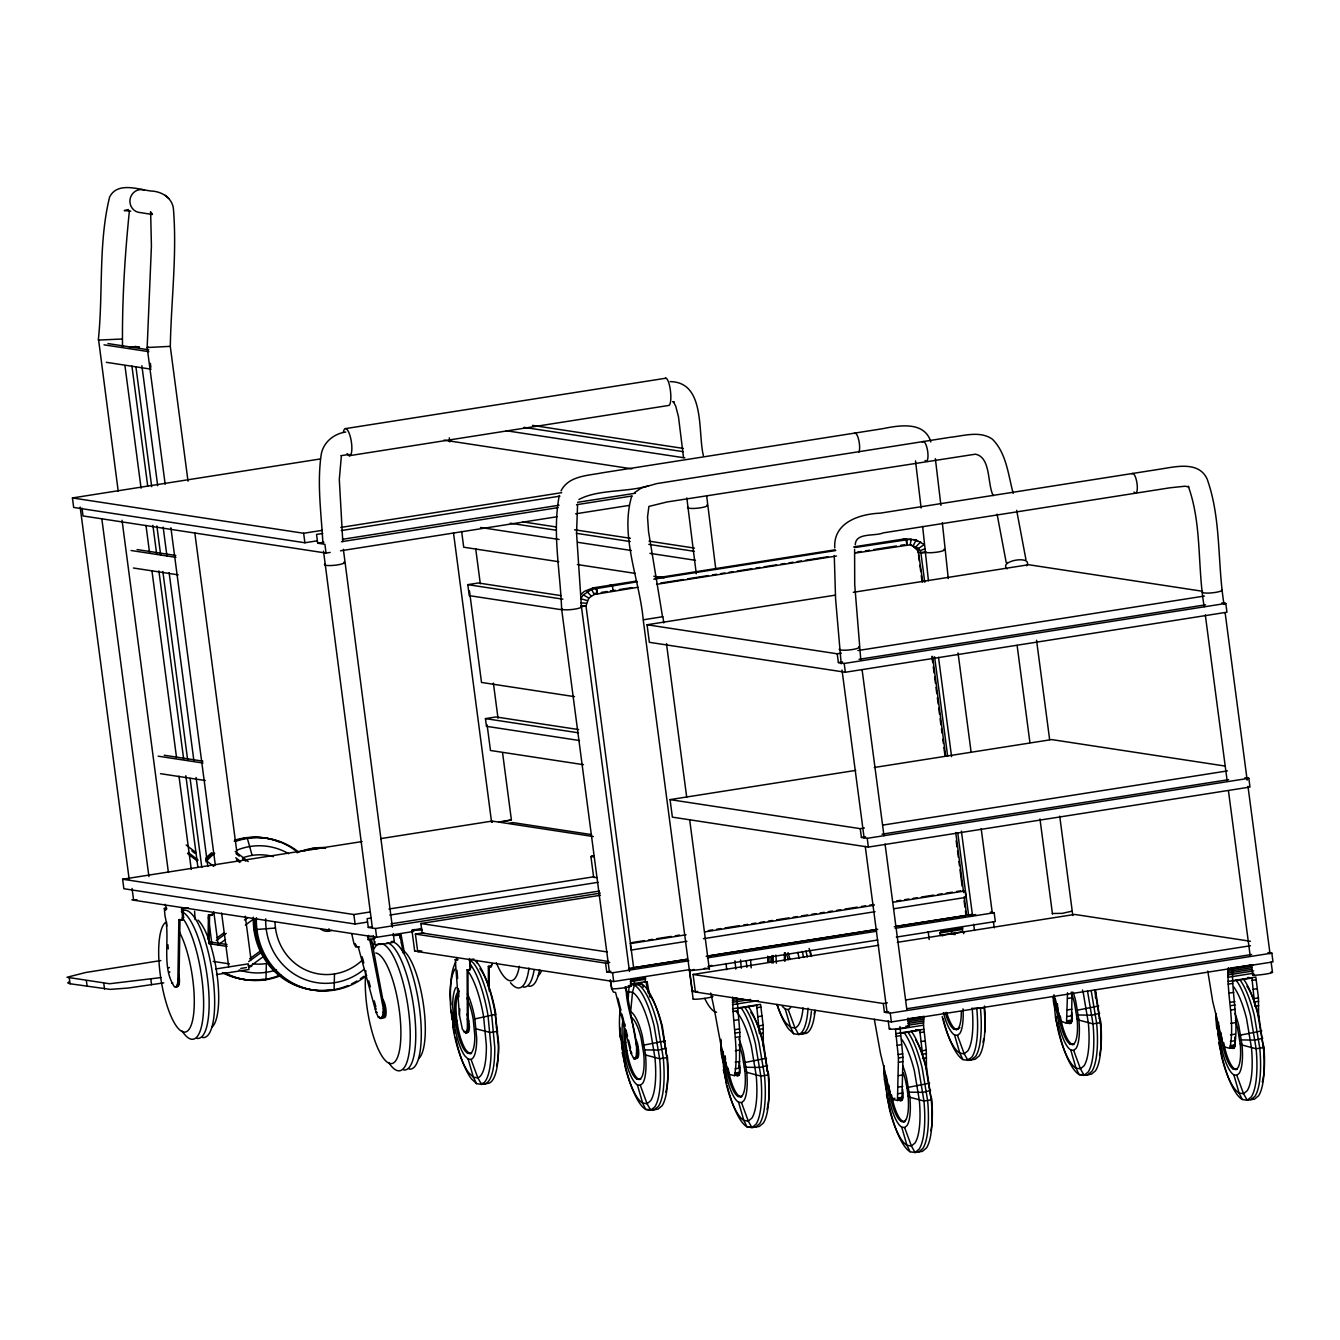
<?xml version="1.0" encoding="UTF-8"?>
<svg xmlns="http://www.w3.org/2000/svg" width="1340" height="1340" viewBox="0 0 1340 1340"><rect width="100%" height="100%" fill="white"/><g stroke="black" fill="none" stroke-linecap="round" stroke-linejoin="round"><path stroke-width="1.5" d="M380.845 1018.484L382.838 1015.251L383.29 1008.333L370.426 942.774L370.409 939.943L371.548 939.759L384.446 1008.149L383.24 1017.328L380.845 1018.484L378.316 1017.11L376.138 1012.487L358.266 947.045L355.603 946.643L353.978 943.745L351.733 933.628M710.635 993.007C717.403 1019.757 719.563 1048.366 729.312 1074.345L734.337 1075.601L735.057 1073.022C738.491 1047.512 732.41 1022.42 732.679 997.111M735.459 1074.06L738.809 1074.898L739.395 1073.842L739.831 1032.353L737 998.066L732.511 998.769M763.348 1046.322L763.163 1025.217L760.551 1004.38L732.561 1008.785M874.317 1019.238L880.531 1053.642L891.184 1097.242L892.423 1099.252L897.448 1100.508L898.47 1057.964L895.505 1029.572L923.495 1025.184L923.947 1016.474L908.336 1018.685M901.937 1099.805L902.959 1057.26L899.977 1026.541M926.476 1069.337L926.275 1050.141L923.495 1025.184M1054.011 994.783L1060.56 1020.896L1066.506 1023.341L1067.528 992.773M1067.628 1021.8L1070.978 1022.638L1071.564 1021.582L1072.017 992.069M1095.517 990.26L1095.467 997.898M1207.775 971.098L1212.7 1001.399L1223.353 1044.999L1224.592 1046.992L1229.618 1048.265L1230.354 1045.669C1234.709 1019.556 1226.284 993.576 1228.411 967.715M1234.107 1047.562L1234.827 1044.966C1238.629 1019.087 1231.594 993.593 1232.599 967.916L1252.95 964.716M1258.629 1017.094L1258.444 997.881L1255.831 977.027L1227.842 981.433M834.267 555.497L835.591 598.997L841.202 663.803M164.87 910.027L166.026 909.843L165.473 908.285L164.317 908.47L165.004 915.924C170.599 938.385 160.833 966.91 174.552 986.977L176.813 986.324L177.835 982.203L178.857 919.642L182.675 919.876L183.597 917.364L182.475 908.889M175.875 987.178L177.969 986.139L178.99 982.019L180.012 919.475M208.018 939.541L208.437 915.002L212.256 915.22L213.177 912.707L211.1 915.404L208.437 915.002M209.09 943.461L209.593 914.818M627.874 1003.359L629.08 986.139M637.957 587.272L594.173 594.508L588.796 598.076L585.999 605.914L633.719 968.385L628.494 969.205M122.526 347.345C121.973 302.12 124.754 256.409 129.36 211.285M328.853 931.2L328.97 928.788M854.602 549.584L854.719 584.743L860.766 659.548M648.309 993.175L646.299 983.56L647.22 982.052L649.883 997.01M963.46 933.662L964.398 932.154L962.371 931.853L940.328 935.32L940.01 932.975L940.747 931.384L962.79 927.917L962.371 931.853M403.29 953.025L399.973 935.287L401.129 935.102L404.446 952.841M610.069 979.975L612.045 989.406L613.402 992.102L615.546 992.421L631.039 1053.391L633.854 1058.751L635.914 1057.997C639.498 1036.054 627.589 1014.313 626.333 992.572L625.077 986.893M634.926 1058.918L637.304 1055.719L637.555 1049.237L636.718 1049.354M458.096 959.742L455.248 959.557L459.419 1015.067L462.384 1029.254L465.885 1033.106L467.375 1028.4L467.124 969.758L470.106 969.959L470.792 967.581L469.737 959.658M465.885 1033.106L467.459 1032.152L468.213 1028.266L467.945 969.624M577.573 504.343L576.552 533.203L581.443 606.719L629.465 971.467M834.77 547.876C833.145 522.416 859.543 514.041 880.146 513.17L1159.938 469.168C1175.482 466.772 1198.781 460.709 1207.139 479.05C1221.46 519.082 1217.223 562.968 1224.04 604.474M855.104 553.119L910.162 544.811L911.25 539.115L854.384 547.608M1234.391 967.396L1232.599 967.916M619.951 1027.78A63.968 17.989 81.1 0 0 620.52 1035.803L625.043 1066.506A56.933 16.013 81.1 0 0 642.647 1103.038L645.78 1109.486L650.754 1110.257L658.057 1109.101L662.094 1105.751A63.968 17.989 81.1 0 0 666.952 1057.612L662.446 1026.892A56.933 16.013 81.1 0 0 649.515 994.9M721.724 1053.156L726.23 1083.859A56.933 16.013 81.1 0 0 743.851 1120.391L746.983 1126.84L751.958 1127.61L759.261 1126.454L763.298 1123.104A63.968 17.989 81.1 0 0 768.155 1074.965L763.649 1044.245A56.933 16.013 81.1 0 0 750.718 1012.253M915.723 1039.974A56.933 16.013 81.1 0 1 926.761 1069.169L931.267 1099.872A63.968 17.989 81.1 0 1 926.426 1148.012L922.389 1151.361L915.069 1152.517L910.095 1151.764L906.962 1145.315A56.933 16.013 81.1 0 1 889.358 1108.783L884.5 1079.722A56.933 16.013 81.1 0 1 883.78 1065.752M1216.351 1015.821A63.968 17.989 81.1 0 0 1217.005 1025.82L1221.527 1056.523A56.933 16.013 81.1 0 0 1239.131 1093.055L1242.264 1099.504L1247.238 1100.257L1254.542 1099.118L1258.595 1095.751A63.968 17.989 81.1 0 0 1263.436 1047.629L1258.93 1016.909A56.933 16.013 81.1 0 0 1246.937 986.24M341.298 456.823L339.305 479.385L342.789 541.645M559.283 495.482C552.13 532.885 560.304 571.275 561.611 608.896L609.415 972.019M855.272 544.727C855.624 532.281 874.635 536.553 883.194 532.885L1170.088 487.777L1185.029 486.219L1188.781 486.956L1188.245 486.169C1202.131 524.409 1197.256 566.937 1204.208 606.668M467.124 969.758L469.268 970.076L469.971 967.715L469.486 958.502M490.49 966.743L492.015 964.247L491.311 966.609L488.346 966.425L488.413 987.01M178.857 919.642L181.52 920.061L182.441 917.548L182.056 907.716M345.753 432.05C332.99 433.792 322.036 443.523 320.913 456.722C317.128 485.482 321.382 514.527 322.906 543.303M634.607 979.557L634.172 983.476M647.22 982.052L645.21 981.751L645.629 977.815L630.939 980.126M951.769 929.659L951.35 933.578M631.643 496.437C619.817 536.704 639.548 579.349 643.217 619.8L693.149 999.054M913.377 545.346L916.225 539.953L924.231 544.626L918.553 548.361L910.162 544.811M370.409 939.943L367.897 939.558L368.517 935.387M561.041 490.892C568.579 475.667 587.992 475.683 602.447 472.786L882.256 428.767C898.721 425.45 924.516 420.743 930.865 441.982M578.913 499.519C598.277 489.067 627.405 492.467 648.61 485.717M666.298 1048.232L658.493 1050.091L644.858 1049.89M767.502 1065.585L759.696 1067.444L746.062 1067.243M930.613 1090.509L922.825 1092.368L909.19 1092.15M1099.654 1013.342L1091.866 1015.201L1078.231 1014.983M1262.783 1038.249L1254.994 1040.108L1241.359 1039.907M637.237 581.778L591.66 589.399L583.336 594.893L580.639 598.662L587.037 600.521M916.242 546.569L920.664 541.829M129.142 879.107L129.394 878.873A9.983 0.854 -7.5 0 0 129.159 879.207L80.165 507.09M491.562 822.09L492.718 821.571M511.394 819.829L499.251 821.99M414.663 951.048L411.95 930.345L421.514 928.452M593.637 877.248L590.923 856.562L593.57 855.674L592.079 856.059M692.361 991.433L689.631 970.746L690.787 970.21M1052.302 913.495L1062.302 913.361L1071.447 911.3M465.231 1031.7L467.543 1032.001A10.452 2.948 81.1 0 0 468.447 1026.624L467.392 1018.718M466.906 1032.571L468.531 1031.85A10.452 2.948 81.1 0 0 469.419 1026.474L468.364 1018.551A10.452 2.948 81.1 0 0 466.839 1014.196M580.672 594.491L584.424 591.325L593.151 587.875L636.617 581.041M634.524 492.685L641.391 487.961L656.717 483.606L950.328 437.276C964.029 435.852 980.009 430.475 992.387 439.185C1006.541 453.339 1008.216 474.946 1013.191 493.388M636.232 1040.141A10.452 2.948 81.1 0 1 637.74 1044.547L638.761 1052.453A10.452 2.948 81.1 0 1 637.84 1057.763L635.361 1058.299L636.852 1057.913A10.452 2.948 81.1 0 0 637.79 1052.603L625.914 986.759M623.167 1019.02A37.654 10.586 81.1 0 0 622.514 1041.481L625.73 1060.694A37.654 10.586 81.1 0 0 637.371 1084.847L640.302 1085.283L642.681 1083.306A37.654 10.586 81.1 0 0 645.528 1054.982L642.312 1035.786A37.654 10.586 81.1 0 0 630.671 1011.633L632.514 992.303L634.389 985.068L641.709 983.928L643.267 987.145M734.856 1073.39A10.452 2.948 81.1 0 0 735.727 1074.848L738.055 1075.266A10.452 2.948 81.1 0 0 738.575 1074.043M737.419 1075.785L739.044 1075.116A10.452 2.948 81.1 0 0 739.965 1069.806L738.943 1061.9M725.744 1061.548L728.223 1076.104A31.758 8.928 81.1 0 0 738.055 1096.472L740.534 1096.857L742.528 1095.199A31.758 8.928 81.1 0 0 744.94 1071.313L742.226 1055.082A31.758 8.928 81.1 0 0 738.893 1044.563M723.282 1051.364A37.654 10.586 81.1 0 0 723.717 1058.834L726.933 1078.047A37.654 10.586 81.1 0 0 738.575 1102.2L741.506 1102.636L743.884 1100.659A37.654 10.586 81.1 0 0 746.732 1072.335L743.516 1053.139A37.654 10.586 81.1 0 0 738.843 1038.885M945.202 1012.621A31.758 8.928 81.1 0 0 954.013 1029.237L956.492 1029.606L958.502 1027.947A31.758 8.928 81.1 0 0 961.299 1011.851M956.492 1029.606L959.909 1027.73M943.36 1012.604A37.654 10.586 81.1 0 0 954.549 1034.949L957.464 1035.401L959.842 1033.425A37.654 10.586 81.1 0 0 962.991 1008.869M898.855 1099.772L901.183 1100.174A10.452 2.948 81.1 0 0 901.703 1098.951M900.547 1100.709L902.172 1100.023A10.452 2.948 81.1 0 0 903.093 1094.73L902.574 1089.303M888.638 1084.78L891.351 1101.011A31.758 8.928 81.1 0 0 901.167 1121.396L903.646 1121.764L905.656 1120.106M886.393 1076.271A37.654 10.586 81.1 0 0 886.846 1083.742L890.062 1102.954A37.654 10.586 81.1 0 0 901.703 1127.108L904.634 1127.56L907.013 1125.583A37.654 10.586 81.1 0 0 909.86 1097.259L906.644 1078.047A37.654 10.586 81.1 0 0 902.691 1065.568M1067.025 1021.13A10.452 2.948 81.1 0 0 1067.896 1022.604L1070.225 1023.006A10.452 2.948 81.1 0 0 1070.744 1021.784M1069.588 1023.542L1071.213 1022.856A10.452 2.948 81.1 0 0 1072.134 1017.562L1071.615 1012.135M918.738 1151.948L922.774 1148.581A63.968 17.989 81.1 0 0 927.615 1100.442L922.154 1067.812A63.968 17.989 81.1 0 0 907.632 1031.85M1057.679 1007.613L1060.392 1023.844A31.758 8.928 81.1 0 0 1070.208 1044.228L1072.703 1044.597L1074.697 1042.939A31.758 8.928 81.1 0 0 1077.109 1019.053L1074.395 1002.823A31.758 8.928 81.1 0 0 1071.062 992.32M1055.434 999.104A37.654 10.586 81.1 0 0 1055.887 1006.575L1059.102 1025.787A37.654 10.586 81.1 0 0 1070.744 1049.94L1073.675 1050.393L1076.053 1048.416A37.654 10.586 81.1 0 0 1078.901 1020.092L1075.685 1000.88A37.654 10.586 81.1 0 0 1073.156 992.22M1231.008 1047.512L1233.353 1047.93A10.452 2.948 81.1 0 0 1234.174 1044.882M1232.716 1048.45L1234.324 1047.763A10.452 2.948 81.1 0 0 1235.245 1042.47L1234.743 1037.043M1220.807 1032.52L1223.521 1048.751A31.758 8.928 81.1 0 0 1233.336 1069.136L1235.815 1069.521L1237.825 1067.846A31.758 8.928 81.1 0 0 1240.22 1043.977L1237.507 1027.73M1218.529 1022.252A37.654 10.586 81.1 0 0 1218.998 1031.499L1222.214 1050.694A37.654 10.586 81.1 0 0 1233.855 1074.848L1236.786 1075.3L1239.165 1073.323A37.654 10.586 81.1 0 0 1242.029 1044.999L1238.813 1025.787A37.654 10.586 81.1 0 0 1234.86 1013.308M1250.89 1099.688L1254.927 1096.338A63.968 17.989 81.1 0 0 1259.784 1048.198L1254.324 1015.552A63.968 17.989 81.1 0 0 1239.785 979.607M708.224 966.977L709.463 966.023L708.307 966.207M217.164 937.799L223.797 932.958M216.276 940.596L226.226 933.327M244.483 920.027L247.799 917.599M218.805 944.415L225.455 939.575M245.354 925.069L253.645 919.022M249.592 958.837L261.2 950.378M248.704 961.634L261.987 951.953M249.592 966.676L264.516 955.788M455.918 987.463A37.654 10.586 81.1 0 0 452.702 1006.826L454.528 1025.82L452.853 1027.026A56.933 16.013 81.1 0 0 468.866 1072.955L473.405 1077.193L476.554 1083.641L481.529 1084.412L488.849 1083.256A63.968 17.989 81.1 0 0 498.413 1046.691L495.331 1014.413A63.968 17.989 81.1 0 0 477.342 962.79L474.796 960.412M623.837 1051.431L622.145 1052.52L625.998 1068.449A63.968 17.989 81.1 0 0 645.78 1109.486L654.406 1109.671L658.443 1106.321A63.968 17.989 81.1 0 0 663.3 1058.181L657.823 1025.535A63.968 17.989 81.1 0 0 638.041 984.498L633.066 983.744L641.709 983.928A63.968 17.989 81.1 0 1 661.491 1024.966L666.952 1057.612L659.649 1058.751L645.528 1054.982M663.652 1041.984L665.327 1040.895L644.222 1045.033M725.024 1068.784L723.349 1069.873L726.783 1083.825M888.152 1093.708L886.477 1094.78L890.313 1110.709A63.968 17.989 81.1 0 0 910.095 1151.764M1057.193 1016.541L1055.518 1017.613L1058.399 1031.616A56.933 16.013 81.1 0 0 1076.003 1068.148L1079.136 1074.596L1084.11 1075.35L1091.43 1074.194L1095.467 1070.844A63.968 17.989 81.1 0 0 1100.324 1022.705L1095.802 992.002M1220.321 1041.448L1218.646 1042.537L1222.482 1058.466A63.968 17.989 81.1 0 0 1242.264 1099.504M98.607 339.891L118.222 491.294M121.438 339.053L98.306 340.075C103.314 292.773 98.205 243.562 109.579 197.131C117.334 181.352 138.523 189.526 151.152 191.034C161.504 191.319 172.324 197.817 173.43 208.889C177.114 254.65 171.152 300.713 170.297 346.524L188.019 481.177M127.451 210.079L128.405 209.542L124.252 210.581L130.734 211.117M68.843 981.952L67.737 982.873L70.049 983.761L110.248 989.372L128.004 988.066L163.748 982.873M918.553 548.361L920.161 550.639L925.069 548.764M913.578 546.15L917.481 550.238L918.269 552.817L926.024 551.879M470.038 963.946A63.968 17.989 81.1 0 1 488.011 1015.569L491.093 1047.847A63.968 17.989 81.1 0 1 481.529 1084.412L477.844 1077.862L471.044 1059.438A37.654 10.586 81.1 0 0 476.671 1037.914L474.846 1018.919L495.331 1014.413L498.681 1043.391A56.933 16.013 81.1 0 1 496.57 1065.819M745.425 1062.386L766.53 1058.248M1077.595 1010.125L1098.683 1005.988M908.553 1087.293L929.642 1083.156M1240.706 1035.05L1261.811 1030.912M413.105 929.826L414.596 929.474M148.522 347.144L147.166 347.529L165.172 484.259M662.53 616.752L648.56 531.729L647.538 517.039L648.895 506.436L667.052 501.964L975.369 454.193C991.248 457.225 987.128 484.36 993.275 495.666M692.294 969.875L694.288 969.507M160.833 960.562L85.76 972.488L67 977.262L109.511 983.744L160.984 977.58M345.703 428.582L665.947 378.198M317.279 540.807L304.9 542.767L73.666 507.441L72.427 497.944L320.143 458.983M340.779 455.734L349.036 454.428M349.288 455.701L668.426 405.501A13.735 3.367 83.7 0 0 670.436 390.727A13.735 3.367 83.7 0 0 665.109 378.483M72.427 497.944L303.644 533.27L322.22 530.339M340.812 527.424L561.694 492.668M322.739 533.454L316.541 534.426L317.697 543.202L324.9 544.308L326.055 553.068L330.176 552.432M341.298 530.539L559.952 496.135M317.697 543.202L323.895 542.231M342.454 539.317L559.048 505.23M577.607 502.316L635.378 493.237M341.399 541.712L557.993 507.642M576.552 504.711L632.262 495.951M340.494 550.807L557.088 516.738M575.647 513.806L629.281 505.381M562.231 609.834L469.234 595.63L467.794 584.642L478.33 582.984L560.991 595.613M655.243 578.11L835.155 549.802M853.781 546.871L904.316 538.931L916.225 539.953M653.769 579.165L835.775 550.539M601.308 592.414L607.188 591.476M611.107 590.873L615.244 590.22M619.381 589.567L631.793 587.607M660.737 583.051L683.5 579.483M687.638 578.83L708.307 575.58M712.444 574.927L716.582 574.274M720.719 573.62L724.856 572.967M728.994 572.331L733.131 571.678M737.268 571.024L751.74 568.746M755.877 568.093L760.014 567.44M764.152 566.787L776.563 564.844M780.701 564.19L784.838 563.537M788.958 562.884L793.096 562.231M797.233 561.594L801.37 560.941M805.507 560.288L828.254 556.703M857.215 552.147L861.352 551.494M865.489 550.857L869.626 550.204M873.764 549.551L896.51 545.966M900.648 545.313L904.785 544.677M656.567 584.341L836.495 556.033M580.773 606.735L585.999 605.914L580.789 606.183M920.161 550.639L920.949 553.236L924.433 552.683M1221.929 602.849L1225.799 603.436L1226.954 612.212L845.356 672.245L649.364 642.312L647.053 624.758L834.77 595.228M853.329 592.313L1028.668 564.726L1202.315 591.242M647.053 624.758L837.232 653.803L841.353 653.149M857.868 650.553L1204.409 596.049M837.232 653.803L838.388 662.58L842.508 661.927M859.024 659.33L1205.564 604.809M579.45 740.518L486.437 726.313L485.432 718.608L495.968 716.95L578.629 729.58M838.388 662.58L844.2 663.468L1225.799 603.436M367.478 922.087L355.1 924.03L123.866 888.722L122.61 879.224L362.085 841.554M380.661 838.622L492.132 821.085L593.302 836.545M508.798 823.246L512.919 822.593L591.526 834.602M1244.96 777.686L1248.83 778.289L1249.986 787.049L868.37 847.081L672.379 817.149L670.067 799.611L855.724 770.399M874.283 767.485L1051.682 739.58L1225.33 766.095M181.319 909.073L188.555 907.934M182.441 917.548L183.597 917.364M181.52 920.061L182.675 919.876M211.1 915.404L212.256 915.22M670.067 799.611L860.247 828.656L864.384 828.003M882.943 825.088L1227.423 770.902M122.61 879.224L353.844 914.533L370.359 911.937M388.935 909.023L593.302 876.863M860.247 828.656L861.402 837.433L865.54 836.78M882.038 834.183L1228.579 779.662M861.402 837.433L867.215 838.321L1248.83 778.289M371.264 918L367.127 918.654L368.282 927.414L375.485 928.52L600.32 893.144M389.823 915.069L598.159 882.306M368.282 927.414L372.42 926.777M390.978 923.846L599.315 891.067M608.611 961.484L422.15 933.009L420.894 923.511L600.488 895.254M168.237 967.765L169.393 967.581M367.562 937.045L373.324 936.141M132.074 888.47L133.615 900.178L376.641 937.297L413.775 931.451M367.897 939.558L375.133 938.419M393.407 935.538L401.129 935.102M168.806 972.103L169.962 971.919M690.016 969.54L613.703 981.55L417.712 951.618L415.4 934.064L423.658 932.774M370.259 941.4L371.415 941.216M399.822 936.744L400.978 936.559M370.426 942.774L371.582 942.59M400.007 938.117L401.163 937.95M355.603 946.643L356.758 946.459L355.134 943.561M215.79 968.954L248.269 963.862L249.022 969.473L216.527 974.582M358.266 947.045L359.422 946.861M371.683 947.481L372.838 947.296M401.263 942.841L402.419 942.656M177.835 978.971L178.99 978.786M171.604 982.99L172.76 982.806M177.835 982.203L178.99 982.019M177.483 984.347L178.639 984.163M176.813 986.324L177.969 986.139M417.712 951.618L421.832 950.965M468.916 959.792L473.824 959.021M631.927 942.59L644.339 940.63M648.476 939.976L652.614 939.34M656.734 938.687L671.206 936.409M675.343 935.755L679.481 935.102M708.424 930.546L712.562 929.893M716.699 929.256L720.836 928.603M724.974 927.95L739.446 925.672M743.583 925.019L747.72 924.365M751.841 923.729L755.978 923.076M760.115 922.423L764.252 921.769M768.389 921.116L772.527 920.463M776.664 919.826L789.059 917.867M793.196 917.213L797.333 916.56M801.471 915.924L807.668 914.935M811.806 914.282L815.943 913.646M820.08 912.992L824.217 912.339M828.338 911.686L832.475 911.033M836.612 910.379L840.75 909.743M844.887 909.09L857.298 907.13M861.419 906.476L865.556 905.84M869.694 905.187L873.831 904.534M896.577 900.949L900.715 900.296M904.852 899.659L908.972 899.006M913.11 898.353L917.247 897.7M921.384 897.046L933.796 895.103M937.916 894.45L942.053 893.797M946.191 893.144L952.405 892.172M956.525 891.519L960.663 890.865M630.219 943.611L686.03 934.818M704.639 931.903L874.183 905.22M892.792 902.306L965.152 890.916L966.006 897.381L893.646 908.771M488.346 966.425L491.311 966.609M686.884 941.283L631.073 950.077L630.42 945.219M703.433 938.687L875.037 911.686M415.4 934.064L605.58 963.125L609.717 962.472M382.252 1000.461L383.408 1000.276M382.821 1004.782L383.977 1004.598M605.58 963.125L606.735 971.885L610.856 971.249M629.431 968.318L687.186 959.239M707.822 955.99L876.963 929.374M895.522 926.459L971.852 914.45M633.77 967.748L687.52 959.289M706.13 956.358L877.734 929.374M894.266 926.761L966.643 915.388L964.18 896.745M375.284 1009.121L376.44 1008.953M965.453 911.133L965.989 915.287L975.637 914.6M383.29 1008.333L384.446 1008.149M606.735 971.885L612.548 972.773L688.861 960.763M707.436 957.849L876.578 931.233M895.137 928.319L994.163 912.741L995.319 921.518L896.293 937.096M376.138 1012.487L377.294 1012.303M383.29 1012.236L384.446 1012.069M382.838 1015.251L383.994 1015.067M378.316 1017.11L379.471 1016.926M382.084 1017.512L383.24 1017.328M379.522 1018.283L382 1018.3M708.592 966.626L877.734 940.01M630.202 981.701L644.892 979.389M940.01 932.975L962.053 929.508M630.101 984.113L645.21 981.751M1267.975 952.539L1271.844 953.125L1273 961.902L891.385 1021.934L695.41 992.002L693.098 974.465L878.739 945.253M897.314 942.338L1074.714 914.433L1250.421 941.266M942.338 935.622L943.176 935.504L940.328 935.32M459.419 1015.067L459.804 1008.869M467.56 1053.274L471.462 1053.424L467.56 1053.274L465.03 1050.912A31.758 8.928 81.1 0 1 456.103 1025.301L454.997 1016.859L456.404 1016.625L455.985 1009.02A31.758 8.928 81.1 0 1 458.699 992.706M455.55 1020.979L456.957 1020.745M467.928 1021.264L468.899 1021.097M456.119 1025.301L457.526 1025.067A31.758 8.928 81.1 0 0 466.454 1050.694L468.983 1053.039M468.313 1024.196L469.285 1024.045M463.556 1031.666L466.722 1032.973M732.41 1000.494L742.779 998.87M732.377 1002.32L750.568 999.473M732.394 1004.665L758.423 1000.578M737.084 1008.45L756.648 1005.369L759.445 1033.626L763.381 1033.006M732.846 1011.466L737.335 1010.762M756.899 1007.68L760.835 1007.06M733.952 1020.427L738.441 1019.723M758.005 1016.641L761.941 1016.022M631.207 1017.361A31.758 8.928 81.1 0 1 641.023 1037.746L643.736 1053.944A31.758 8.928 81.1 0 1 641.324 1077.846L639.331 1079.504L636.852 1079.119A31.758 8.928 81.1 0 1 627.036 1058.751L624.306 1042.52L625.73 1042.285A31.758 8.928 81.1 0 1 625.479 1029.237M693.098 974.465L883.278 1003.509L887.398 1002.856M905.957 999.942L1250.438 945.739M735.158 1029.623L739.646 1028.919M759.211 1025.837L763.163 1025.217M642.631 1045.518L644.038 1045.284M638.242 1047.026L637.27 1047.177L636.751 1044.714A10.452 2.948 81.1 0 0 636.065 1042.302M735.358 1033.056L739.831 1032.353M759.395 1029.271L763.348 1028.651M637.455 1048.617L638.443 1048.466M625.428 1050.962L626.835 1050.727L628.443 1058.516A31.758 8.928 81.1 0 0 638.259 1078.901L640.738 1079.286M630.286 1050.258L631.86 1053.274L631.039 1053.391M637.656 1050.125L638.644 1049.974M883.278 1003.509L884.433 1012.286L888.554 1011.633M907.113 1008.702L1251.594 954.516M735.392 1037.411L739.864 1036.691M884.433 1012.286L890.229 1013.157L1271.844 953.125M633.854 1058.751L635.763 1058.784M636.215 1058.432L637.204 1058.282M815.072 1010.779A63.968 17.989 81.1 0 1 806.01 1033.358L798.707 1034.514L793.716 1033.743L788.624 1029.003A63.968 17.989 81.1 0 1 777.183 1004.648M1228.11 968.619L1231.075 968.385M908.252 1019.171L924.533 1016.608L922.825 1016.641M1230.338 968.401L1252.632 965.001M973.694 1008.283L984.113 1007.714A63.968 17.989 81.1 0 1 979.272 1055.853L975.235 1059.203L967.916 1060.359L962.941 1059.588L959.808 1053.139A56.933 16.013 81.1 0 1 942.204 1016.625M908.118 1020.092L923.779 1017.63M1227.959 969.775L1252.029 965.989M907.95 1021.75L923.628 1019.288M1227.809 971.433L1251.878 967.648M907.85 1023.475L923.528 1021.013M1227.691 973.158L1251.778 969.373M735.358 1050.727L739.831 1050.024M1067.511 998.484L1072 997.781M907.817 1025.301L923.495 1022.839M1227.658 974.984L1253.687 970.897M1227.675 977.329L1253.704 973.225M895.673 1033.693L923.662 1029.288M900.195 1033.358L919.759 1030.276L922.523 1054.178L926.459 1053.558M1232.365 981.098L1251.928 978.033L1254.709 1004.832M895.974 1036.389L900.447 1035.669M920.01 1032.604L923.964 1031.984M1228.127 984.13L1232.616 983.426M1252.18 980.344L1256.133 979.724M735.208 1062.201L739.68 1061.498M1067.36 1009.941L1071.849 1009.238M636.852 1079.119L638.259 1078.901M954.013 1029.221L957.899 1029.388M738.658 1065.97L739.646 1065.819M726.632 1068.315L728.039 1068.081L729.647 1075.869A31.758 8.928 81.1 0 0 739.462 1096.254L741.941 1096.639L740.534 1096.857M1058.784 1016.055L1060.191 1015.837L1061.799 1023.626A31.758 8.928 81.1 0 0 1071.615 1043.994L1074.111 1044.379L1072.703 1044.597M738.859 1067.477L739.847 1067.327M1071.028 1015.234L1072 1015.067M744.37 1066.975L745.777 1066.757M735.124 1068.767L739.596 1068.064M1067.276 1016.524L1071.765 1015.804M897.08 1045.351L901.552 1044.647M921.116 1041.565L925.069 1040.946M1229.232 993.091L1233.721 992.387M1253.285 989.305L1257.238 988.686M735.057 1073.022L739.546 1072.318M744.94 1071.297L746.346 1071.079M1067.226 1020.762L1071.715 1020.058M1077.109 1019.053L1078.516 1018.836M734.923 1074.546L739.395 1073.842M1067.075 1022.303L1071.564 1021.582M734.337 1075.601L738.993 1074.697M1066.506 1023.341L1071.163 1022.437M736.565 1075.668L738.407 1075.635M1068.717 1023.408L1070.576 1023.392M898.286 1054.547L902.775 1053.843M922.339 1050.761L926.275 1050.141M1230.455 1002.287L1234.927 1001.583M1254.491 998.501L1258.444 997.881M898.47 1057.964L902.959 1057.26M1230.639 1005.703L1235.111 1005M1254.692 1001.935L1258.629 1001.315M898.503 1062.319L902.993 1061.615M922.557 1058.533L926.51 1057.913M1230.673 1010.058L1235.162 1009.355M1254.726 1006.273L1258.662 1005.653M738.055 1096.472L739.462 1096.254M1070.208 1044.228L1071.615 1043.994M898.47 1075.651L902.959 1074.948M1230.639 1023.392L1235.128 1022.688M898.319 1087.109L902.808 1086.405M1230.488 1034.865L1234.977 1034.162M903.21 1072.703A31.758 8.928 81.1 0 1 905.354 1080.006L906.946 1087.778L908.369 1087.561M1239.115 1035.519L1240.522 1035.301M898.236 1093.691L902.725 1092.988M1230.405 1041.431L1234.877 1040.728M891.954 1098.75L894.936 1098.281M898.185 1097.929L902.658 1097.226M905.656 1120.106A31.758 8.928 81.1 0 0 908.068 1096.221L909.475 1096.003M1230.354 1045.669L1234.827 1044.966M1240.22 1043.96L1241.644 1043.743M898.034 1099.47L902.524 1098.766M1230.204 1047.21L1234.676 1046.506M897.448 1100.508L902.122 1099.604M1229.618 1048.265L1234.291 1047.361M899.676 1100.575L901.535 1100.559M1231.845 1048.316L1233.688 1048.299M901.167 1121.396L905.07 1121.547L903.646 1121.764M1233.336 1069.136L1237.222 1069.286L1235.815 1069.521M1007.429 562.515L1006.24 562.7L997.094 514.175M275.471 928.034L253.947 929.675M1026.758 565.781C1033.241 554.861 998.132 560.673 1007.044 568.897M643.502 619.767L662.932 616.685L663.752 622.916M422.201 929.977L411.95 930.345M704.204 968.385L706.297 968.267M448.615 441.028L451.195 440.894M594.072 856.763L590.923 856.562M670.134 381.615C705.728 382.051 697.671 432.686 703.366 455.6M580.89 602.899L586.099 603.201M707.956 968.25L709.446 968.468L689.631 970.746M108.004 343.576L148.723 349.79M104.034 344.832L148.824 351.666M532.516 425.383L683.383 448.431M106.329 362.319L151.119 369.17M524.041 427.359L683.182 451.664M506.252 430.743L684.841 457.895M444.009 440.14L631.877 468.832M904.316 538.931L906.979 539.333L906.812 544.978L906.075 539.484L903.411 539.065M522.935 521.88L556 526.938M574.609 529.786L630.403 538.295M649.012 541.142L694.489 548.094M510.339 523.236L555.798 530.171M576.468 533.337L630.202 541.544M648.811 544.375L694.271 551.326M480.507 527.474L559.048 539.467M577.657 542.298L631.391 550.506M649.984 553.353L695.46 560.304M558.78 561.728L463.707 547.206L461.63 531.427M577.372 564.559L635.244 573.403M653.853 576.233L664.188 577.825M609.733 585.262L612.413 585.681L613.134 591.174L610.471 590.773M594.039 587.741L596.719 588.143L597.439 593.654L594.776 593.235M593.151 587.875L595.814 588.294L597.439 593.654M326.055 553.068L83.03 515.95L82.008 508.161M467.794 584.642L562.85 599.164M137.115 549.568L175.791 555.48M131.102 550.506L175.909 557.356M133.414 568.009L178.203 574.843M574.508 696.649L481.512 682.445L469.452 590.873M485.432 718.608L578.428 732.812M583.469 764.688L490.474 750.484L487.09 724.84M164.2 755.241L202.876 761.154M158.187 756.179L202.977 763.03M962.74 890.547L965.152 890.916M160.498 773.683L205.288 780.517M990.294 912.155L994.163 912.741M961.534 931.987L963.561 932.288M1247.825 977.396L1251.928 978.033M950.227 933.846L955.219 934.6M244.316 837.969L247.364 838.421L252.121 855.389M312.438 848.371L315.486 848.84M420.894 923.511L607.372 951.986M397.461 934.901L399.973 935.287M369.053 939.374L371.548 939.759M164.317 908.47L166.83 908.855L165.055 904.299M644.372 981.868L646.399 982.187M631.073 984.565L634.389 985.068A63.968 17.989 81.1 0 1 654.171 1026.122L659.649 1058.751A63.968 17.989 81.1 0 1 654.791 1106.89L650.754 1110.257L647.069 1103.725L640.302 1085.283M782.275 1006.29L785.274 1009.087L788.205 1009.539A37.654 10.586 81.1 0 0 790.617 1007.378M915.672 1029.656L919.759 1030.276M455.248 959.557L457.258 959.875L456.957 957.53M628.075 991.634L632.514 992.303A56.933 16.013 81.1 0 1 650.118 1028.835L654.975 1057.897A56.933 16.013 81.1 0 1 650.67 1100.726L647.069 1103.725L642.647 1103.038L637.371 1084.847M208.688 941.719L227.013 944.533M802.694 1032.855L806.01 1033.358M968.25 1059.27L971.567 1059.773L975.621 1056.423A63.968 17.989 81.1 0 0 980.461 1008.283M208.805 943.611L227.113 946.409M213.144 961.417L229.425 963.896M175.708 986.793L177.031 986.994M467.024 1032.286L467.878 1032.42M454.528 1025.82A37.654 10.586 81.1 0 0 465.097 1056.188L468.112 1058.985L471.044 1059.438M481.864 1083.323L485.181 1083.825A63.968 17.989 81.1 0 0 494.762 1047.26L491.68 1014.983A63.968 17.989 81.1 0 0 473.69 963.36L469.854 959.808M672.831 401.715L674.137 401.966L673.233 401.699L675.662 405.936L678.459 416.623L683.534 457.56M151.923 214.434L140.398 212.591A11.541 11.021 -81.3 0 1 130.081 199.174A11.541 11.021 -81.3 0 1 144.301 190.062M476.169 1028.886L490.239 1032.487L497.559 1031.331L496.369 1027.127M1242.029 1044.999L1256.133 1048.768L1263.436 1047.629L1257.975 1014.983A63.968 17.989 81.1 0 0 1243.436 979.021M1078.901 1020.092L1093.005 1023.861L1100.324 1022.705L1094.847 990.059M909.86 1097.259L923.964 1101.028L931.267 1099.872L925.806 1067.226A63.968 17.989 81.1 0 0 911.284 1031.281M746.732 1072.335L760.835 1076.104L768.155 1074.965L762.694 1042.319A63.968 17.989 81.1 0 0 748.156 1006.374M169.811 346.373L147.166 347.529L151.42 246.158L150.649 211.971L152.442 214.501L150.465 212.072L151.068 213.814M913.562 539.551L917.984 541.427M911.351 545.045L918.135 550.338L922.741 581.912M583.336 594.893L588.796 598.076M453.841 1020.712L451.848 1019.304L451.245 1010.343L453.473 1027.261L452.786 1022.068M235.22 851.453L248.202 861.553M236.024 853.614L239.274 856.143M242.523 858.655L245.773 861.184M235.756 857.751L240.631 861.536M236.56 859.912L239.81 862.424M186.16 844.987L195.908 852.558M205.64 860.129L213.764 866.444M191.838 850.917L195.087 853.446M188.32 852.542L198.069 860.113M187.516 853.429L197.248 861M168.874 198.521L165.289 195.322M476.554 1083.641L471.445 1078.884A63.968 17.989 81.1 0 1 455.466 1037.462M587.104 591.727L591.225 596.032M633.686 1057.545L634.691 1058.633M453.205 1015.854L450.877 1011.968L450.123 998.3A56.933 16.013 81.1 0 1 454.98 969.004M1218.998 1031.499L1216.653 1027.478A56.933 16.013 81.1 0 1 1215.933 1013.492M1099.101 1018.367L1100.676 1021.047A56.933 16.013 81.1 0 1 1099.587 1055.485M1055.887 1006.575L1053.542 1002.554A56.933 16.013 81.1 0 1 1053.072 996.424M886.846 1083.742L884.5 1079.722L884.852 1078.063A63.968 17.989 81.1 0 1 884.115 1066.138M766.949 1070.626L768.507 1073.306A56.933 16.013 81.1 0 1 766.999 1109.453M723.717 1058.834L721.372 1054.814A56.933 16.013 81.1 0 1 720.652 1040.828M622.514 1041.481L620.169 1037.462A56.933 16.013 81.1 0 1 619.968 1011.147M591.66 589.399L594.173 594.508M793.716 1033.743L790.567 1027.294L785.274 1009.087M788.205 1009.539L795.005 1027.981L798.707 1034.514A63.968 17.989 81.1 0 0 808.037 1008.183M1236.786 1075.3L1243.553 1093.725L1247.238 1100.257L1251.275 1096.907A63.968 17.989 81.1 0 0 1256.133 1048.768L1250.656 1016.122A63.968 17.989 81.1 0 0 1236.133 980.176M1073.675 1050.393L1080.442 1068.818L1084.11 1075.35L1088.164 1072A63.968 17.989 81.1 0 0 1093.005 1023.861L1087.544 991.215M957.464 1035.401L964.231 1053.826L967.916 1060.359L971.952 1056.992A63.968 17.989 81.1 0 0 976.81 1008.869M904.634 1127.56L911.401 1145.985L915.069 1152.517L919.106 1149.167A63.968 17.989 81.1 0 0 923.964 1101.028L918.503 1068.382A63.968 17.989 81.1 0 0 903.964 1032.437M741.506 1102.636L748.273 1121.077L751.958 1127.61L755.995 1124.243A63.968 17.989 81.1 0 0 760.835 1076.104L755.375 1043.475A63.968 17.989 81.1 0 0 740.853 1007.513M468.112 1058.985L473.405 1077.193L477.844 1077.862A56.933 16.013 81.1 0 0 486.353 1045.334L483.606 1016.608A56.933 16.013 81.1 0 0 467.61 970.663M1233.855 1074.848L1239.131 1093.055L1243.553 1093.725L1247.155 1090.743A56.933 16.013 81.1 0 0 1251.476 1047.897L1246.602 1018.852A56.933 16.013 81.1 0 0 1233.671 986.86M1070.744 1049.94L1076.003 1068.148L1080.442 1068.818L1084.026 1065.836A56.933 16.013 81.1 0 0 1088.348 1022.99L1083.474 993.945A56.933 16.013 81.1 0 0 1082.469 990.042M954.549 1034.949L959.808 1053.139L964.231 1053.826L967.832 1050.828A56.933 16.013 81.1 0 0 972.153 1007.998M901.703 1127.108L906.962 1145.315L911.401 1145.985L914.986 1143.003A56.933 16.013 81.1 0 0 919.307 1100.157L914.433 1071.112A56.933 16.013 81.1 0 0 901.519 1039.103M738.575 1102.2L743.851 1120.391L748.273 1121.077L751.874 1118.079A56.933 16.013 81.1 0 0 756.179 1075.25L751.321 1046.188A56.933 16.013 81.1 0 0 736.029 1011.466M362.168 956.877L363.81 962.891M368.751 980.913L370.393 986.91M374.245 1000.93L375.887 1006.943M617.908 998.283L620.956 1010.243M621.978 1014.229L625.026 1026.206M626.031 1030.192L627.556 1036.172M628.577 1040.158L630.604 1048.131M1223.722 1042.688L1224.928 1048.533A31.758 8.928 81.1 0 0 1234.743 1068.918M1091.196 990.645L1096.656 1023.274A63.968 17.989 81.1 0 1 1091.815 1071.414L1087.778 1074.781L1079.136 1074.596A63.968 17.989 81.1 0 1 1059.354 1033.542L1055.518 1017.613L1053.893 1000.896A63.968 17.989 81.1 0 1 1053.558 996.876M891.552 1094.948L892.758 1100.793M1016.658 510.356L1025.938 559.567M935.37 458.682L940.898 505.331M915.505 460.893L921.116 508.011M1225.129 612.732L1247.172 780.148M1247.992 786.346L1270.035 953.745M1271.124 962.02L1272.481 972.354M1205.313 614.943L1227.105 780.483M1228.462 790.835L1250.254 956.375M1251.342 964.649L1252.699 975.001M1217.005 1025.82L1217.507 1029.572M1218.01 1033.341L1218.747 1038.969M1036.557 640.269L1049.639 739.596M1059.722 816.16L1072.804 915.488M1017.11 645.361L1029.907 742.494M1039.974 818.975L1052.486 914.031M1054.379 1004.665L1055.133 1010.293M948.268 578.545L942.338 522.634M958.05 652.948L971.115 752.159M981.182 828.623L992.337 913.361M993.426 921.635L994.247 927.833M922.64 526.436L928.436 580.756M938.519 657.32L951.584 756.648M961.4 831.135L972.572 915.99M973.661 924.265L974.481 930.462M920.949 553.236L924.768 582.23M934.583 656.784L947.665 756.212M957.765 832.844L968.669 915.689M932.556 656.483L945.638 755.894M955.738 832.525L963.644 892.591M918.537 554.894L919.357 561.108M919.91 565.245L920.731 571.46M921.267 575.597L922.087 581.811M931.903 656.382L932.724 662.596M933.276 666.734L934.08 672.948M934.633 677.085L935.454 683.299M935.99 687.454L936.811 693.668M937.364 697.805L938.184 704.019M938.72 708.156L939.541 714.371M940.094 718.525L940.898 724.722M941.45 728.876L942.003 733.014M942.807 739.228L943.36 743.365M943.896 747.519L945.001 755.794M956.174 840.716L956.995 846.93M957.53 851.068L958.351 857.282M958.904 861.436L959.44 865.573M959.993 869.71L962.17 886.293M964.08 900.781L964.9 906.996M862.123 669.916L883.965 835.708M885.053 843.999L906.878 1009.791M907.967 1018.082L909.056 1026.356M906.946 1087.778L908.068 1096.221M844.2 663.468L845.356 672.245M867.215 838.321L868.37 847.081M890.229 1013.157L891.385 1021.934M842.023 670.034L864.149 838.103M865.255 846.411L887.097 1012.404M888.202 1020.712L889.291 1029.003M885.589 1083.708L886.326 1089.353M715.828 569.433L706.666 495.951M696.281 573.755L686.817 497.911M721.975 1055.032L722.964 1062.553M723.466 1066.322L723.952 1070.074M666.482 643.652L686.7 797.216M689.698 820.03L709.363 969.44M630.554 979.758L631.375 985.972M625.73 1042.285L626.835 1050.727M612.548 972.773L613.703 981.55M620.52 1035.803L621.023 1039.555M621.509 1043.324L622.514 1050.845M610.504 980.327L611.593 988.619M475.683 548.613L480.306 583.788M493.388 683.099L498.011 718.257M502.651 753.432L511.361 819.644A9.983 0.854 -7.5 0 1 499.267 822.09M449.302 437.845L449.838 441.915M453.49 532.868L491.596 822.291M456.404 1016.625L457.526 1025.067M392.402 927.213L343.375 549.316M393.223 933.427L394.312 941.719M375.485 928.52L376.641 937.297M372.353 927.766L323.51 551.142M373.441 936.057L374.547 944.365M303.644 533.27L304.9 542.767M353.844 914.533L355.1 924.03M194.836 532.968L237.113 854.066M245.287 916.208L251.016 959.725M150.365 363.341L150.867 367.227M170.9 527.759L215.355 865.422M221.619 913.059L228.704 966.927M141.889 365.736L157.685 485.733M163.145 527.106L166.947 556.083M169.125 572.632L193.915 760.902M196.092 777.468L207.817 866.427M213.797 911.954L218.169 945.052M135.893 366.674L151.688 486.671M156.864 525.983L160.666 554.961M162.86 571.51L187.633 759.78M190.096 778.406L201.804 867.365M208.337 917.029L211.888 943.929M131.923 366.071L147.718 486.068M152.894 525.381L156.713 554.341M158.891 570.907L183.68 759.177M185.858 775.726L197.834 866.762M124.989 365.988L141.069 488.212M145.993 525.498L149.527 552.432M151.989 571.075L176.528 757.519M178.99 776.178L191.252 869.392M122.041 520.288L168.405 872.457M101.806 518.647L148.924 876.561M150.834 979.172L151.571 984.8M103.8 983.409L104.537 989.021M86.397 980.796L87.15 986.408M69.295 978.133L70.049 983.761M928.168 931.601L929.206 939.524M775.86 955.068L776.43 963.142M457.041 970.445L457.627 978.535M458.347 988.652L458.933 996.742M194.585 911.267L195.104 919.558M166.562 921.953L166.813 926.107M167.969 944.767L168.237 948.921M773.364 962.941L773.146 959.122A31.758 8.928 81.1 0 1 773.197 955.521M771.957 963.159L771.74 959.356A31.758 8.928 81.1 0 1 771.79 955.738M769.88 956.927L770.182 962.354M768.188 956.609L768.038 962.07L767.719 956.207M454.997 1016.859L454.578 1009.238A31.758 8.928 81.1 0 1 459.319 991.114M450.927 1004.598L450.391 994.984A63.968 17.989 81.1 0 1 455.851 962.087M334.481 973.946L334.096 990.143L331.047 989.674A71.523 68.357 -81.3 0 1 253.361 917.23M477.107 960.378L477.141 963.192M785.24 952.69L785.257 960.931M784.403 952.824L784.436 961.065M489.167 966.291L489.251 991.014M596.786 877.432A9.983 0.854 -7.5 0 1 593.888 876.997M419.923 951.099A9.983 0.854 -7.5 0 1 414.914 950.797M854.284 433.49A9.983 2.814 81.1 0 1 858.773 440.073A9.983 2.814 81.1 0 1 858.655 452.367M944.013 549.216A10 1.725 -6 0 1 936.275 552.247A10 1.725 -6 0 1 924.6 551.795M628.226 985.788A9.983 0.854 -7.5 0 1 624.39 987.748A9.983 0.854 -7.5 0 1 611.844 988.367M581.007 606.317A10 1.725 -6 0 1 571.979 609.499A10 1.725 -6 0 1 561.812 608.41M619.75 1015.921A63.968 17.989 81.1 0 1 620.135 1008.049M667.303 1055.953A56.933 16.013 81.1 0 1 665.796 1092.1M624.323 1042.537A31.758 8.928 81.1 0 1 624.775 1024.028M479.938 968.72A56.933 16.013 81.1 0 1 495.934 1014.665M454.612 1033.408A63.968 17.989 81.1 0 1 453.825 1029.304M467.392 993.727A37.654 10.586 81.1 0 1 474.846 1018.919M466.956 998.2A31.758 8.928 81.1 0 1 473.255 1019.455L474.796 1035.485A31.758 8.928 81.1 0 1 470.038 1053.642M962.941 1059.588A63.968 17.989 81.1 0 1 943.159 1018.551M984.481 1006.055A56.933 16.013 81.1 0 1 984.682 1032.37M983.778 1038.634A56.933 16.013 81.1 0 1 982.957 1042.219M955.42 1029.003A31.758 8.928 81.1 0 1 946.61 1012.404M810.097 950.445A56.933 16.013 81.1 0 1 811.504 956.475M814.871 1010.26A56.933 16.013 81.1 0 1 814.151 1014.162M802.275 951.5A63.968 17.989 81.1 0 1 803.631 957.497M776.882 1004.464A56.933 16.013 81.1 0 0 786.027 1023.073L790.567 1027.294L795.005 1027.981A56.933 16.013 81.1 0 0 803.062 1007.881M797.769 952.372A56.933 16.013 81.1 0 1 799.176 958.401M809.109 948.419A63.968 17.989 81.1 0 1 810.934 956.341M805.943 950.931A63.968 17.989 81.1 0 1 807.283 956.927M811.404 1011.348A63.968 17.989 81.1 0 1 802.358 1033.927M788.02 952.573A37.654 10.586 81.1 0 1 790.031 959.557M786.597 954.315A31.758 8.928 81.1 0 1 788.255 959.675M922.423 442.267A9.983 2.814 81.1 0 1 927.665 451.262A9.983 2.814 81.1 0 1 925.102 460.491M712.495 996.24A9.983 0.854 -7.5 0 1 703.383 998.534A9.983 0.854 -7.5 0 1 693.4 998.802M697.604 991.483A9.983 0.854 -7.5 0 1 693.5 990.863M1131.965 473.874A9.983 2.814 81.1 0 1 1137.124 484.293A9.983 2.814 81.1 0 1 1134.075 492.015M1270.973 972.12A9.983 0.854 -7.5 0 1 1262.95 974.481A9.983 0.854 -7.5 0 1 1253.855 974.415M1221.695 589.6A10 1.725 -6 0 1 1212.667 592.783A10 1.725 -6 0 1 1202.516 591.711M905.907 1026.172A9.983 0.854 -7.5 0 1 906.979 1027.194A9.983 0.854 -7.5 0 1 893.797 1029.103A9.983 0.854 -7.5 0 1 890.43 1028.433M858.689 646.701A10 1.725 -6 0 1 849.66 649.9A10 1.725 -6 0 1 839.51 648.811M931.635 1098.214A56.933 16.013 81.1 0 1 930.932 1130.793M902.574 1121.161A31.758 8.928 81.1 0 1 892.758 1100.793M1263.788 1045.971A56.933 16.013 81.1 0 1 1262.28 1082.117M1235.38 1020.46A31.758 8.928 81.1 0 1 1237.507 1027.763M1057.679 1007.63A31.758 8.928 81.1 0 1 1057.394 1003.66M727.201 1085.802A63.968 17.989 81.1 0 0 746.983 1126.84L755.609 1127.024L759.646 1123.674A63.968 17.989 81.1 0 0 764.504 1075.534L759.026 1042.889A63.968 17.989 81.1 0 0 744.504 1006.943M721.557 1051.146A63.968 17.989 81.1 0 1 720.954 1039.321M725.526 1059.89A31.758 8.928 81.1 0 1 725.242 1055.903M181.268 911.803A64.354 18.107 81.1 0 1 211.653 968.468A64.354 18.107 81.1 0 1 202.558 1037.512M178.806 974.716A9.497 2.663 81.1 0 1 176.947 985.687M179.225 931.702A55.979 15.745 81.1 0 1 192.893 1018.869A55.979 15.745 81.1 0 1 165.775 1001.365A55.979 15.745 81.1 0 1 165.222 922.674M183.111 918.771A64.354 18.107 81.1 0 1 203.63 1005.637A64.354 18.107 81.1 0 1 182.106 1031.013M198.052 920.111A55.979 15.745 81.1 0 1 217.147 975.369A55.979 15.745 81.1 0 1 212.105 1026.959M181.955 911.736A64.354 18.107 81.1 0 1 207.717 980.428A64.354 18.107 81.1 0 1 197.03 1038.383M178.153 981.986A9.497 2.663 81.1 0 1 176.377 986.324M491.847 822.023A9.983 0.854 -7.5 0 1 492.735 821.705M343.409 432.117A13.735 3.869 81.1 0 1 348.702 432.15A13.735 3.869 81.1 0 1 351.784 450.424A13.735 3.869 81.1 0 1 347.043 453.59M137.115 899.844A9.983 0.854 -7.5 0 1 131.873 899.81M706.951 504.945A10 1.725 -6 0 1 697.922 508.145A10 1.725 -6 0 1 687.772 507.056M391.163 941.534A9.983 0.854 -7.5 0 1 387.327 943.477A9.983 0.854 -7.5 0 1 374.781 944.114M343.945 562.063A10 1.725 -6 0 1 334.916 565.245A10 1.725 -6 0 1 324.749 564.157M392.453 941.936A64.354 18.107 81.1 0 1 419.521 1008.35A64.354 18.107 81.1 0 1 409.186 1069.069M401.648 949.574A55.979 15.745 81.1 0 1 423.072 1002.102A55.979 15.745 81.1 0 1 418.733 1058.516M382.62 999.339A9.497 2.663 81.1 0 1 386.104 1012.27A9.497 2.663 81.1 0 1 382.788 1016.206M381.397 943.678A64.354 18.107 81.1 0 1 409.906 1024.866A64.354 18.107 81.1 0 1 388.717 1062.57M373.977 948.971A64.354 18.107 81.1 0 1 379.806 943.662M375.803 952.991A55.979 15.745 81.1 0 1 400.593 1023.458A55.979 15.745 81.1 0 1 382.285 1056.59A55.979 15.745 81.1 0 1 365.954 970.83M384.111 1006.474A9.497 2.663 81.1 0 1 382.235 1017.445M382.838 1002.169A9.497 2.663 81.1 0 1 383.541 1004.179M386.925 942.807A64.354 18.107 81.1 0 1 413.993 1009.221A64.354 18.107 81.1 0 1 403.658 1069.94M528.982 967.999A64.354 18.107 81.1 0 1 510.473 982.689M519.334 966.274A55.979 15.745 81.1 0 1 496.336 962.756M534.024 970.462A64.354 18.107 81.1 0 1 523.253 987.061M539.551 969.591A64.354 18.107 81.1 0 1 528.781 986.19M541.528 970.713A55.979 15.745 81.1 0 1 538.328 975.637M734.94 960.847A64.354 18.107 81.1 0 1 735.794 969.105M716.582 1012.27A55.979 15.745 81.1 0 1 704.723 998.384M726.079 963.561A55.979 15.745 81.1 0 1 726.649 969.708M711.758 965.302A9.497 2.663 81.1 0 1 709.781 965.922M740.467 959.976A64.354 18.107 81.1 0 1 741.322 968.234M710.434 965.503A9.497 2.663 81.1 0 1 708.458 966.123M746.246 961.165A64.354 18.107 81.1 0 1 746.849 967.363M750.467 959.725A55.979 15.745 81.1 0 1 751.187 967.865M222.373 972.606A71.523 68.357 -81.3 0 0 262.925 979.272L265.973 979.724L266.359 963.544A54.739 52.327 -81.3 0 1 252.691 963.812M205.673 858.303A71.523 68.357 -81.3 0 1 211.67 852.759M234.584 840.247A71.523 68.357 -81.3 0 1 279.474 842.09M236.678 850.28A63.65 60.836 -81.3 0 1 288.619 853.681M276.459 969.842A63.65 60.836 -81.3 0 1 239.173 969.942M242.59 857.868A54.739 52.327 -81.3 0 1 273.477 856.645M235.723 841.353A71.523 68.357 -81.3 0 1 298.033 851.587M281.366 975.352A71.523 68.357 -81.3 0 1 225.422 973.075M205.958 861.821A71.523 68.357 -81.3 0 1 214.718 853.228M234.198 841.118A71.523 68.357 -81.3 0 1 296.509 851.352M279.842 975.135A71.523 68.357 -81.3 0 1 223.897 972.84M205.791 860.046A71.523 68.357 -81.3 0 1 213.194 852.994M363.911 969.457A63.65 60.836 -81.3 0 1 299.038 976.86A63.65 60.836 -81.3 0 1 265.689 918.872M375.099 941.719A54.739 52.327 -81.3 0 1 372.369 947.212M362.47 959.959A54.739 52.327 -81.3 0 1 306.676 970.411A54.739 52.327 -81.3 0 1 275.002 921.937M366.741 975.336A71.523 68.357 -81.3 0 1 293.51 983.476A71.523 68.357 -81.3 0 1 256.409 917.699M311.584 849.56A71.523 68.357 -81.3 0 1 325.419 848.036M363.642 976.374A71.523 68.357 -81.3 0 1 360.359 978.77M356.942 980.981A71.523 68.357 -81.3 0 1 351.599 983.878M347.965 985.537A71.523 68.357 -81.3 0 1 254.834 919.558M304.23 850.9A71.523 68.357 -81.3 0 1 325.888 847.818M297.045 852.743A71.523 68.357 -81.3 0 1 324.364 847.583M331.616 930.379A11.474 10.955 -81.3 0 1 320.729 929.089M248.202 965.721A11.541 0.988 -7.5 0 1 248.788 967.045M246.476 967.514A11.541 0.988 -7.5 0 1 240.815 968.401M135.474 346.507L129.477 347.445L139.444 347.11L135.474 346.507"/></g></svg>
